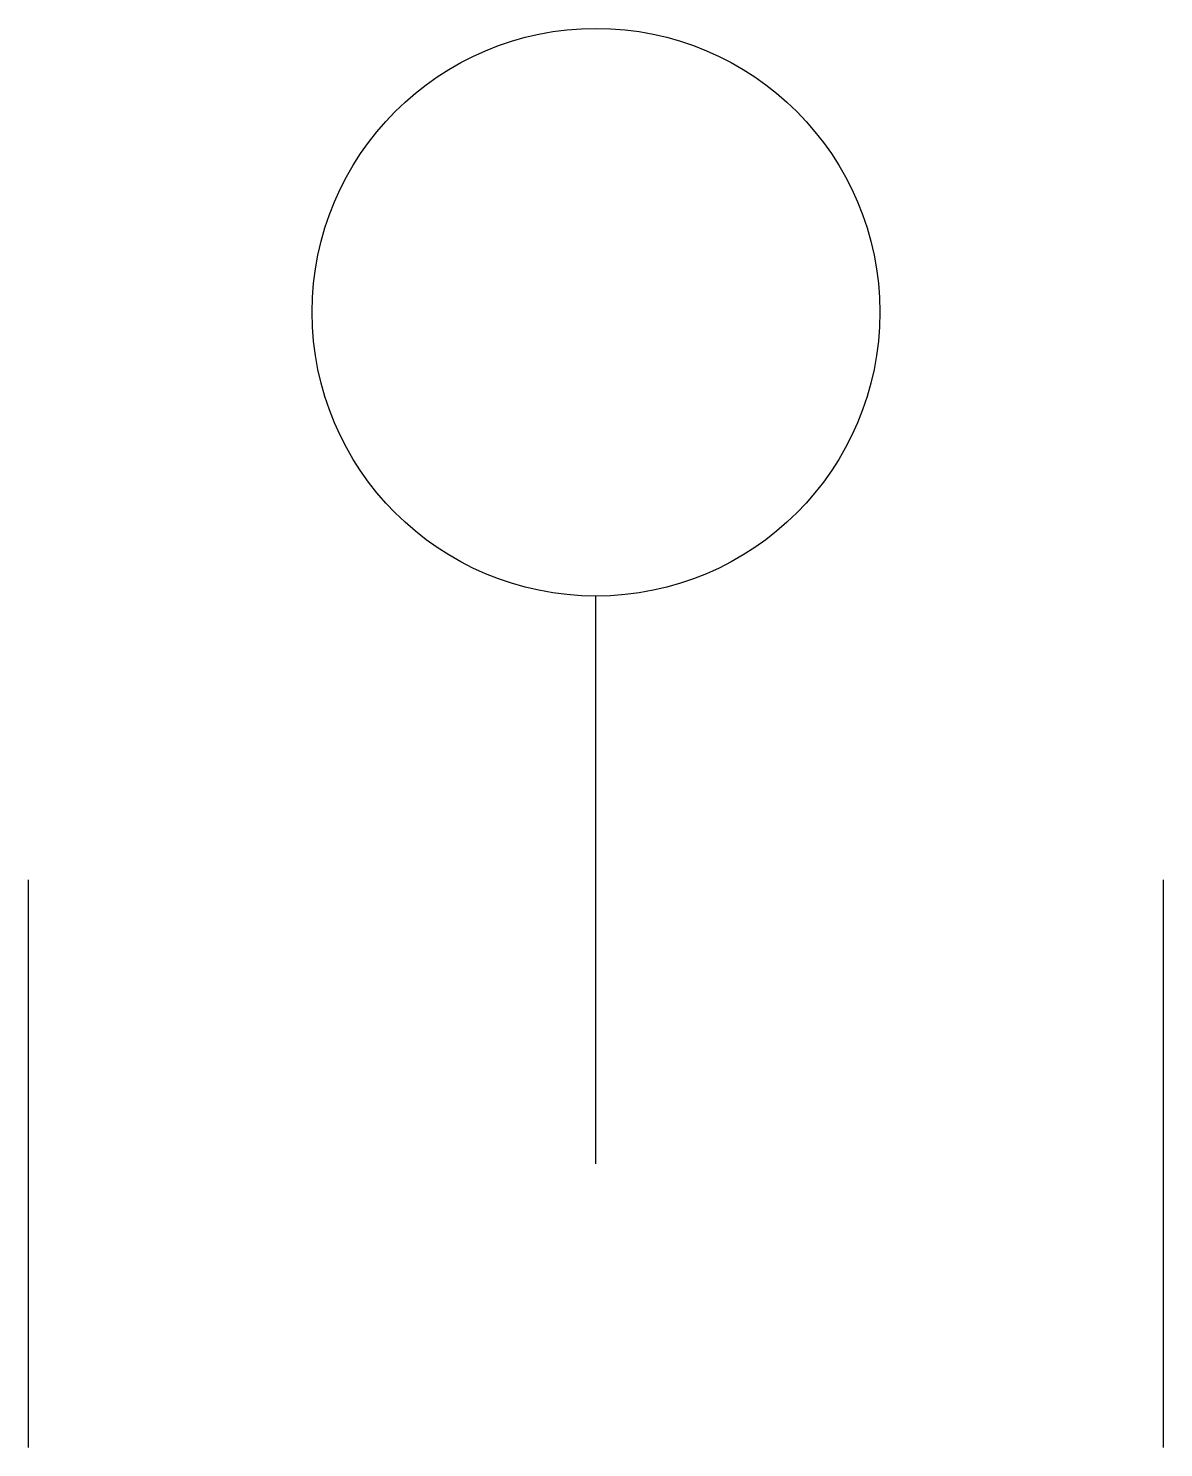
# Model space of a CAD drawing. Header units: millimetres. Extents: x -2886.041 to -2885.801, y 1175.211 to 1175.511.
import ezdxf

# ---------------------------------------------------------------- set-up
doc = ezdxf.new("R2010")
doc.units = ezdxf.units.MM
doc.header["$LTSCALE"] = 10
doc.layers.add('Hds_símbolos', color=2, linetype='Continuous')

msp = doc.modelspace()

# ---------------------------------------------------------------- linework, layer by layer
at = {"layer": 'Hds_símbolos', "color": 2}
msp.add_line((-2885.92138, 1175.27134), (-2885.92138, 1175.39134), dxfattribs=at)
at = {"layer": 'Hds_símbolos'}
for p, q in [((-2886.04138, 1175.21134), (-2886.04138, 1175.33134)), ((-2885.80138, 1175.21134), (-2885.80138, 1175.33134))]:
    msp.add_line(p, q, dxfattribs=at)
at = {"layer": 'Hds_símbolos', "color": 2}
msp.add_circle((-2885.92138, 1175.45134), 0.06, dxfattribs=at)

doc.saveas('drawing.dxf')
